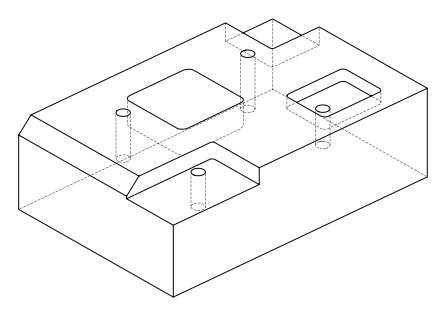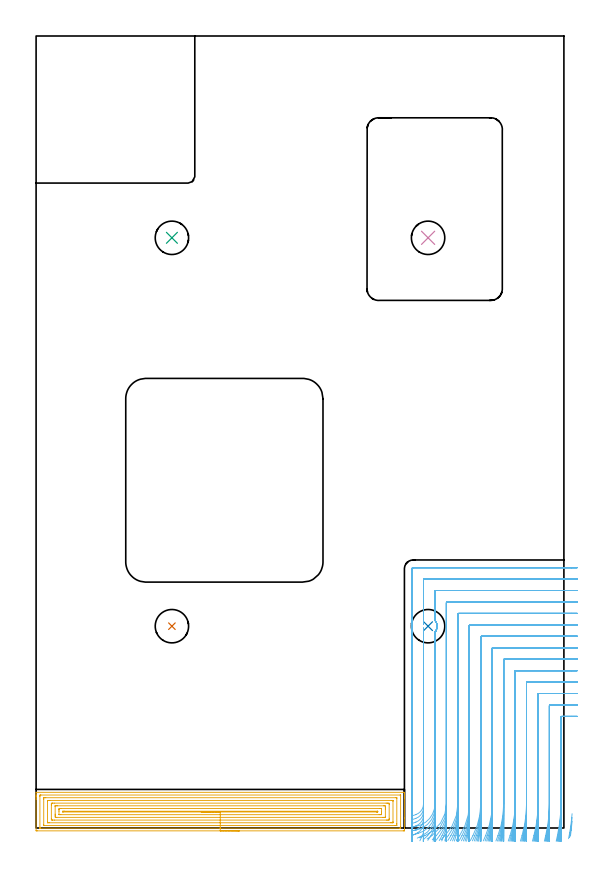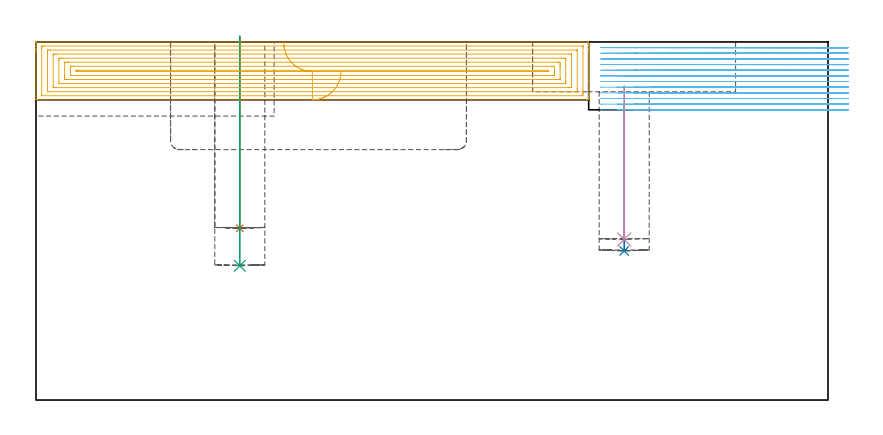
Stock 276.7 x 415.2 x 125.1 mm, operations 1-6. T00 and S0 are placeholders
(PLAN: 9 operations, 5 tool changes, 172.5 min)
(1 INDEXABLE_INSERT_DRILL_BLIND_HOLE_FROM_SOLID | STEP1POCKET | NXT0302_006 | 0.27 min | 15578 mm3)
(2 INDEXABLE_INSERT_DRILL_BLIND_HOLE_FROM_SOLID_1 | STEP1POCKET_1 | NXT0302_006 | 0.21 min | 17477 mm3)
(3 INDEXABLE_INSERT_DRILL_BLIND_HOLE_FROM_SOLID_2 | STEP1POCKET_2 | NXT0302_006 | 0.32 min | 18727 mm3)
(4 INDEXABLE_INSERT_DRILL_BLIND_HOLE_FROM_SOLID_3 | STEP1POCKET_3 | NXT0302_006 | 0.22 min | 16519 mm3)
(5 AREA_MILL | FG_CHAMFER_SURFACE | UGT0205_001 | 12.58 min | 41010 mm3)
(6 MILL_CORNER_NOTCH_RECTANGULAR | CORNER_NOTCH_RECTANGULAR | NXT0201_009 | Follow Part, ap 2, ae 75% | 55.9 min | 270981 mm3)
(7 MILL_CORNER_NOTCH_RECTANGULAR_1 | CORNER_NOTCH_RECTANGULAR_1 | NXT0201_008 | Follow Part, ap 1.5, ae 75% | 65.78 min | 166073 mm3)
(8 MILL_RECTANGULAR_POCKET | POCKET_RECTANGULAR_STRAIGHT | UGT0201_095 | Follow Part, ap 5, ae 75% | 16.07 min | 410668 mm3)
(9 MILL_RECTANGULAR_POCKET_1 | POCKET_RECTANGULAR_STRAIGHT_1 | NXT0201_009 | Follow Part, ap 2, ae 75% | 21.17 min | 113403 mm3)
(TOOL NXT0302_006 | Index. Insert Drill 17.5mm [880-D1750L25-05] | D17.5 PA176 FL88 Z2)
(TOOL UGT0205_001 | Chamfer Mill 20 x 3 x 45 deg. | D20 FL50 Z2)
(TOOL NXT0201_009 | ENDMILL 8mm [2P460-0800-NA 1630] | D8 FL26 Z6)
(TOOL NXT0201_008 | ENDMILL 6mm [2P460-0600-NA 1630] | D6 FL26 Z6)
(TOOL UGT0201_095 | End mill 20 mm | D20 R3 FL38 Z4)
(OP 1 INDEXABLE_INSERT_DRILL_BLIND_HOLE_FROM_SOLID)
G17 G21 G94 G90
T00 M6
G54
G17 G0 G90 X71.2 Y105.8 S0 M3
G43 Z135.1 H1
G94 G81 G98 Z60. F250. R127.1
G80
M5
M2
(OP 2 INDEXABLE_INSERT_DRILL_BLIND_HOLE_FROM_SOLID_1)
G17 G21 G94 G90
T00 M6
G54
G17 G0 G90 X205.5 Y105.8 S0 M3
G43 Z135.1 H1
G94 G81 G98 Z52.1 F250. R103.4
G80
M5
M2
(OP 3 INDEXABLE_INSERT_DRILL_BLIND_HOLE_FROM_SOLID_2)
G17 G21 G94 G90
T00 M6
G54
G17 G0 G90 X71.2 Y309.4 S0 M3
G43 Z135.1 H1
G94 G81 G98 Z46.9 F250. R127.1
G80
M5
M2
(OP 4 INDEXABLE_INSERT_DRILL_BLIND_HOLE_FROM_SOLID_3)
G17 G21 G94 G90
T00 M6
G54
G17 G0 G90 X205.5 Y309.4 S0 M3
G43 Z135.1 H1
G94 G81 G98 Z56.1 F250. R109.7
G80
M5
M2
(OP 5 AREA_MILL)
G17 G21 G94 G90
T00 M6
G54
G17 G0 G90 X106.55 Y-1.5 S1061 M3
G43 Z135.1 H0
Z114.9
G94 G1 X106.512 Z114.028 F250.
X106.398 Z113.164
X106.209 Z112.312
X105.947 Z111.48
X105.613 Z110.674
X105.21 Z109.9
X104.742 Z109.164
X104.21 Z108.472
X103.621 Z107.829
X102.978 Z107.24
X102.286 Z106.708
X101.55 Z106.24
X100.776 Z105.837
X99.97 Z105.503
X99.138 Z105.241
X98.286 Z105.052
X97.422 Z104.938
X96.55 Z104.9
X0.606
X0.14 Y-1.495 Z104.903
X0.01 Y-1.492 Z104.906
X0. Y-1.357 Z105.04
Y15.039 Z121.434
Y15.636 Z122.03
Y16.201 Z122.598
Y16.516 Z122.912
Y17.08 Z123.476
Y17.395 Z123.79
Y18.396 Z124.796
X0.01 Y18.694 Z125.093
X0.16 Y18.7 Z125.1
X192.94
X193.09 Y18.694 Z125.093
X193.1 Y18.395 Z124.795
Y18.026 Z124.425
Y17.395 Z123.79
Y16.201 Z122.598
Y15.636 Z122.03
Y5.223 Z111.62
Y-0.478 Z105.919
X193.095 Y-1.075 Z105.322
X193.09 Y-1.492 Z104.906
X192.92 Y-1.495 Z104.903
X192.494 Y-1.5 Z104.9
X96.55
Y-0.086 Z106.314
X2.279 Y-0.085 Z106.315
X2.032 Y-0.08 Z106.32
X2.01 Y-0.079 Z106.321
X2.005 Y-0.06 Z106.34
X2.001 Y-0.031 Z106.369
X2. Y-0.002 Z106.398
Y0.19 Z106.59
X2.001 Y16.516 Z122.916
X2.002 Y16.899 Z123.299
X2.011 Y17.279 Z123.679
X2.391 Y17.284 Z123.684
X2.503 Y17.285 Z123.685
X190.821
X191.068 Y17.28 Z123.68
X191.09 Y17.279 Z123.679
X191.095 Y17.26 Z123.66
X191.098 Y17.231 Z123.631
X191.1 Y17.202 Z123.602
Y17.01 Z123.41
X191.099 Y0.684 Z107.084
X191.098 Y0.301 Z106.701
X191.089 Y-0.079 Z106.321
X190.709 Y-0.084 Z106.316
X190.597 Y-0.085 Z106.315
X96.55 Y-0.086 Z106.314
Y1.328 Z107.728
X4.414 Y1.329 Z107.729
X4.176 Y1.33 Z107.73
X4.097 Y1.332 Z107.732
X4.036 Y1.335 Z107.735
X4.01 Y1.345 Z107.745
X4.007 Y1.39 Z107.79
X4.003 Y1.564 Z107.964
X4. Y1.737 Z108.137
Y14.93 Z121.33
X4.002 Y15.636 Z122.036
X4.004 Y15.806 Z122.206
X4.01 Y15.861 Z122.261
X4.058 Y15.864 Z122.264
X4.176 Y15.867 Z122.267
X4.831 Y15.871 Z122.271
X5.069
X188.686
X188.924 Y15.87 Z122.27
X189.003 Y15.868 Z122.268
X189.064 Y15.865 Z122.265
X189.09 Y15.855 Z122.255
X189.093 Y15.81 Z122.21
X189.097 Y15.636 Z122.036
X189.1 Y15.463 Z121.863
Y2.27 Z108.67
X189.098 Y1.564 Z107.964
X189.096 Y1.394 Z107.794
X189.091 Y1.339 Z107.739
X189.042 Y1.335 Z107.735
X188.924 Y1.333 Z107.733
X188.269 Y1.329 Z107.729
X188.031
X96.55 Y1.328 Z107.728
Y2.743 Z109.143
X6.854
X6.549 Y2.744 Z109.144
X6.126 Y2.748 Z109.148
X6.035 Y2.75 Z109.15
X6.01 Y2.759 Z109.159
X6.007 Y2.803 Z109.203
X6.004 Y2.899 Z109.299
X6. Y3.284 Z109.684
Y13.877 Z120.277
X6.004 Y14.298 Z120.698
X6.007 Y14.403 Z120.803
X6.01 Y14.449 Z120.849
X6.07 Y14.451 Z120.851
X6.268 Y14.455 Z120.855
X6.854 Y14.457 Z120.857
X7.158
X186.246
X186.551 Y14.456 Z120.856
X186.974 Y14.452 Z120.852
X187.065 Y14.45 Z120.85
X187.09 Y14.441 Z120.841
X187.093 Y14.397 Z120.797
X187.096 Y14.301 Z120.701
X187.1 Y13.916 Z120.316
Y3.323 Z109.723
X187.096 Y2.902 Z109.302
X187.093 Y2.797 Z109.197
X187.09 Y2.751 Z109.151
X187.03 Y2.749 Z109.149
X186.832 Y2.745 Z109.145
X186.246 Y2.743 Z109.143
X185.942
X96.55
Y4.157 Z110.557
X9.577
X8.683 Y4.158 Z110.558
X8.639 Y4.16 Z110.56
X8.01 Y4.202 Z110.602
X8.001 Y4.83 Z111.23
X8. Y12.118 Z118.518
X8.003 Y12.744 Z119.144
X8.01 Y12.998 Z119.398
X8.596 Y13.04 Z119.44
X8.639 Y13.041 Z119.441
X9.485 Y13.043 Z119.443
X183.523
X184.417 Y13.041 Z119.441
X184.461 Y13.04 Z119.44
X185.09 Y12.998 Z119.398
X185.099 Y12.37 Z118.77
X185.1 Y5.082 Z111.482
X185.097 Y4.456 Z110.856
X185.09 Y4.202 Z110.602
X184.504 Y4.16 Z110.56
X184.461 Y4.159 Z110.559
X183.615 Y4.157 Z110.557
X96.55
Y5.571 Z111.971
X10.819 Y5.572 Z111.972
X10.424 Y5.574 Z111.974
X10.037 Y5.578 Z111.978
X10.01 Y5.961 Z112.361
X10.002 Y6.377 Z112.777
X10. Y6.841 Z113.241
Y7.258 Z113.658
Y11.239 Z117.639
X10.001 Y11.447 Z117.847
X10.003 Y11.552 Z117.952
X10.007 Y11.603 Z118.003
X10.011 Y11.622 Z118.022
X10.032 Y11.624 Z118.024
X10.424 Y11.627 Z118.027
X10.92 Y11.629 Z118.029
X11.316
X182.281 Y11.628 Z118.028
X182.676 Y11.626 Z118.026
X183.063 Y11.622 Z118.022
X183.09 Y11.239 Z117.639
X183.098 Y10.823 Z117.223
X183.1 Y10.359 Z116.759
Y9.942 Z116.342
Y5.961 Z112.361
X183.099 Y5.753 Z112.153
X183.097 Y5.648 Z112.048
X183.093 Y5.597 Z111.997
X183.089 Y5.578 Z111.978
X183.068 Y5.576 Z111.976
X182.676 Y5.572 Z111.972
X182.18 Y5.571 Z111.971
X181.784
X96.55
Y6.985 Z113.385
X12.954 Y6.986 Z113.386
X12.209 Y6.99 Z113.39
X12.055 Y6.992 Z113.392
X12.008 Y7.002 Z113.402
X12.006 Y7.009 Z113.409
X12.002 Y7.045 Z113.445
X12. Y8.806 Z115.206
X12.001 Y9.48 Z115.88
X12.002 Y9.683 Z116.083
X12.01 Y9.89 Z116.29
X12.032 Y10.208 Z116.608
X12.209 Y10.211 Z116.611
X12.357 Y10.213 Z116.613
X13.101 Y10.214 Z116.614
X13.248 Y10.215 Z116.615
X180.146 Y10.214 Z116.614
X180.891 Y10.21 Z116.61
X181.045 Y10.208 Z116.608
X181.092 Y10.198 Z116.598
X181.094 Y10.191 Z116.591
X181.098 Y10.155 Z116.555
X181.1 Y8.394 Z114.794
X181.099 Y7.72 Z114.12
X181.098 Y7.517 Z113.917
X181.09 Y7.309 Z113.709
X181.068 Y6.992 Z113.392
X180.891 Y6.988 Z113.388
X180.743 Y6.987 Z113.387
X179.999 Y6.985 Z113.385
X179.852
X96.55
Y8.4 Z114.8
X14.085
X14.068 Y8.401 Z114.801
X14.021 Y8.406 Z114.806
X14. Y8.593 Z114.993
Y8.6 Z115.
X14.001 Y8.709 Z115.109
X14.004 Y8.763 Z115.163
X14.009 Y8.785 Z115.185
X14.074 Y8.793 Z115.193
X14.479 Y8.799 Z115.199
X14.683 Y8.8 Z115.2
X14.886
X179.015
X179.032 Y8.799 Z115.199
X179.079 Y8.794 Z115.194
X179.1 Y8.606 Z115.006
Y8.6 Z115.
X179.099 Y8.491 Z114.891
X179.096 Y8.437 Z114.837
X179.091 Y8.415 Z114.815
X179.026 Y8.407 Z114.807
X178.621 Y8.401 Z114.801
X178.417 Y8.4 Z114.8
X96.55
X95.678 Z114.838
X94.813 Z114.951
X93.962 Z115.14
X93.13 Z115.403
X92.324 Z115.736
X91.55 Z116.139
X90.814 Z116.608
X90.122 Z117.139
X89.479 Z117.728
X88.89 Z118.372
X88.358 Z119.064
X87.89 Z119.8
X87.487 Z120.573
X87.153 Z121.379
X86.891 Z122.211
X86.702 Z123.063
X86.588 Z123.928
X86.55 Z124.8
G0 Z135.1
M5
M2
(OP 6 MILL_CORNER_NOTCH_RECTANGULAR)
G17 G21 G94 G90
T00 M6
G54
G17 G0 G90 X280.992 Y7.485 S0 M3
G43 Z135.1 H1
Z123.125
G94 G1 X280.7 Y4.499 F250.
G2 X279.686 Y-2.662 R84. F500.
G1 X279.138 Y-5.611 F250.
G0 Z135.1
X283.7 Y58.5
Z123.125
G1 X280.7
X275.494 F500.
G3 X275.1 Y58.106 R0.4
G1 Y12.687
G2 X273.294 Y-4. R78.
G1 X272.652 Y-6.931 F250.
G0 Z135.1
X283.7 Y64.5
Z123.125
G1 X280.7
X269.495 F500.
G3 X269.1 Y64.105 R0.4
G1 Y12.687
G2 X267.14 Y-4. R72.
G1 X266.444 Y-6.918 F250.
G0 Z135.1
X283.7 Y70.5
Z123.125
G1 X280.7
X263.495 F500.
G3 X263.1 Y70.105 R0.4
G1 Y12.687
G2 X260.956 Y-4. R66.
G1 X260.197 Y-6.903 F250.
G0 Z135.1
X283.7 Y76.5
Z123.125
G1 X280.7
X257.495 F500.
G3 X257.1 Y76.105 R0.4
G1 Y12.687
G2 X254.733 Y-4. R60.
G1 X253.899 Y-6.882 F250.
G0 Z135.1
X283.7 Y82.5
Z123.125
G1 X280.7
X251.495 F500.
G3 X251.1 Y82.105 R0.4
G1 Y12.687
G2 X248.457 Y-4. R54.
G1 X247.53 Y-6.853 F250.
G0 Z135.1
X283.7 Y88.5
Z123.125
G1 X280.7
X245.496 F500.
G3 X245.1 Y88.104 R0.4
G1 Y12.687
G2 X242.106 Y-4. R48.
G1 X241.063 Y-6.813 F250.
G0 Z135.1
X283.7 Y94.5
Z123.125
G1 X280.7
X239.496 F500.
G3 X239.1 Y94.104 R0.4
G1 Y12.687
G2 X235.643 Y-4. R42.
G1 X234.451 Y-6.753 F250.
G0 Z135.1
X283.7 Y100.5
Z123.125
G1 X280.7
X233.496 F500.
G3 X233.1 Y100.104 R0.4
G1 Y12.687
G2 X228.999 Y-4. R36.
G1 X227.608 Y-6.658 F250.
G0 Z135.1
X283.7 Y106.5
Z123.125
G1 X280.7
X227.496 F500.
G3 X227.1 Y106.104 R0.4
G1 Y12.687
G2 X222.031 Y-4. R30.
G1 X220.362 Y-6.493 F250.
G0 Z135.1
X283.7 Y112.5
Z123.125
G1 X280.7
X221.496 F500.
G3 X221.1 Y112.104 R0.4
G1 Y12.687
G2 X214.35 Y-4. R24.
G1 X212.264 Y-6.156 F250.
G0 Z135.1
X283.7 Y118.5
Z123.125
G1 X280.7
X215.497 F500.
G3 X215.1 Y118.103 R0.4
G1 Y12.687
G2 X203.849 Y-4. R18.
G1 X201.068 Y-5.125 F250.
G0 Z135.1
X283.7 Y124.5
Z123.125
G1 X280.7
X209.497 F500.
G3 X209.1 Y124.103 R0.4
G1 Y108.893
G2 X210.24 Y105.575 R4.751
X210.112 Y104.685 R4.751
X209.52 Y103.272 R4.591
X209.182 Y102.804 R4.811
G1 X209.1 Y102.706
Y12.687
G2 X199.1 Y0.855 R12.
G1 X197.621 Y0.605 F250.
G0 Z135.1
X283.7 Y130.5
Z123.125
G1 X280.7
X203.497 F500.
G3 X203.1 Y130.103 R0.4
G1 Y109.892
Y106.892 F250.
G0 Z135.1
Y104.711
Z123.125
G1 Y101.711
Y12.687 F500.
G2 X199.1 Y7.03 R6.
G1 X197.686 Y6.53 F250.
G0 Z135.1
X283.7 Y136.5
Z123.125
G1 X280.7
X197.7 F500.
G3 X197.1 Y135.9 R0.6
G1 Y12.687
Y9.687 F250.
G0 Z135.1
X280.992 Y5.513
Z121.15
G1 X280.7 Y2.527
G2 X280.121 Y-2.073 R84.
G1 X279.664 Y-5.038
G0 Z135.1
X283.7 Y58.5
Z121.15
G1 X280.7
X275.494 F500.
G3 X275.1 Y58.106 R0.4
G1 Y10.715
G2 X273.699 Y-4. R78.
G1 X273.133 Y-6.946 F250.
G0 Z135.1
X283.7 Y64.5
Z121.15
G1 X280.7
X269.495 F500.
G3 X269.1 Y64.105 R0.4
G1 Y10.715
G2 X267.58 Y-4. R72.
G1 X266.967 Y-6.937 F250.
G0 Z135.1
X283.7 Y70.5
Z121.15
G1 X280.7
X263.495 F500.
G3 X263.1 Y70.105 R0.4
G1 Y10.715
G2 X261.439 Y-4. R66.
G1 X260.77 Y-6.924 F250.
G0 Z135.1
X283.7 Y76.5
Z121.15
G1 X280.7
X257.495 F500.
G3 X257.1 Y76.105 R0.4
G1 Y10.715
G2 X255.268 Y-4. R60.
G1 X254.532 Y-6.908 F250.
G0 Z135.1
X283.7 Y82.5
Z121.15
G1 X280.7
X251.495 F500.
G3 X251.1 Y82.105 R0.4
G1 Y10.715
G2 X249.056 Y-4. R54.
G1 X248.239 Y-6.886 F250.
G0 Z135.1
X283.7 Y88.5
Z121.15
G1 X280.7
X245.496 F500.
G3 X245.1 Y88.104 R0.4
G1 Y10.715
G2 X242.789 Y-4. R48.
G1 X241.869 Y-6.856 F250.
G0 Z135.1
X283.7 Y94.5
Z121.15
G1 X280.7
X239.496 F500.
G3 X239.1 Y94.104 R0.4
G1 Y10.715
G2 X236.438 Y-4. R42.
G1 X235.387 Y-6.81 F250.
G0 Z135.1
X283.7 Y100.5
Z121.15
G1 X280.7
X233.496 F500.
G3 X233.1 Y100.104 R0.4
G1 Y10.715
G2 X229.955 Y-4. R36.
G1 X228.729 Y-6.738 F250.
G0 Z135.1
X283.7 Y106.5
Z121.15
G1 X280.7
X227.496 F500.
G3 X227.1 Y106.104 R0.4
G1 Y10.715
G2 X223.243 Y-4. R30.
G1 X221.772 Y-6.614 F250.
G0 Z135.1
X283.7 Y112.5
Z121.15
G1 X280.7
X221.496 F500.
G3 X221.1 Y112.104 R0.4
G1 Y10.715
G2 X216.06 Y-4. R24.
G1 X214.22 Y-6.37 F250.
G0 Z135.1
X283.7 Y118.5
Z121.15
G1 X280.7
X215.497 F500.
G3 X215.1 Y118.103 R0.4
G1 Y10.715
G2 X207.467 Y-4. R18.
G1 X205.014 Y-5.728 F250.
G0 Z135.1
X283.7 Y124.5
Z121.15
G1 X280.7
X209.497 F500.
G3 X209.1 Y124.103 R0.4
G1 Y108.893
G2 X210.112 Y104.685 R4.751
G1 X209.964 Y104.182
X209.907 Y104.031
X209.819 Y103.828
X209.52 Y103.272
G2 X209.1 Y102.706 R4.811
G1 Y10.715
G2 X199.251 Y-1.091 R12.
G1 X197.775 Y-1.36 F250.
G0 Z135.1
X283.7 Y130.5
Z121.15
G1 X280.7
X203.497 F500.
G3 X203.1 Y130.103 R0.4
G1 Y109.892
Y106.892 F250.
G0 Z135.1
Y104.711
Z121.15
G1 Y101.711
Y10.715 F500.
G2 X199.1 Y5.058 R6.
G1 X197.686 Y4.558 F250.
G0 Z135.1
X283.7 Y136.5
Z121.15
G1 X280.7
X197.7 F500.
G3 X197.1 Y135.9 R0.6
G1 Y10.715
Y7.715 F250.
G0 Z135.1
X280.992 Y3.535
Z119.175
G1 X280.7 Y0.549
G2 X280.507 Y-1.228 R84.
G1 X280.151 Y-4.207
G0 Z135.1
X283.7 Y58.5
Z119.175
G1 X280.7
X275.494 F500.
G3 X275.1 Y58.106 R0.4
G1 Y8.737
G2 X274.053 Y-4. R78.
G1 X273.563 Y-6.96 F250.
G0 Z135.1
X283.7 Y64.5
Z119.175
G1 X280.7
X269.495 F500.
G3 X269.1 Y64.105 R0.4
G1 Y8.737
G2 X267.964 Y-4. R72.
G1 X267.434 Y-6.953 F250.
G0 Z135.1
X283.7 Y70.5
Z119.175
G1 X280.7
X263.495 F500.
G3 X263.1 Y70.105 R0.4
G1 Y8.737
G2 X261.859 Y-4. R66.
G1 X261.28 Y-6.944 F250.
G0 Z135.1
X283.7 Y76.5
Z119.175
G1 X280.7
X257.495 F500.
G3 X257.1 Y76.105 R0.4
G1 Y8.737
G2 X255.733 Y-4. R60.
G1 X255.096 Y-6.932 F250.
G0 Z135.1
X283.7 Y82.5
Z119.175
G1 X280.7
X251.495 F500.
G3 X251.1 Y82.105 R0.4
G1 Y8.737
G2 X249.576 Y-4. R54.
G1 X248.869 Y-6.915 F250.
G0 Z135.1
X283.7 Y88.5
Z119.175
G1 X280.7
X245.496 F500.
G3 X245.1 Y88.104 R0.4
G1 Y8.737
G2 X243.379 Y-4. R48.
G1 X242.583 Y-6.892 F250.
G0 Z135.1
X283.7 Y94.5
Z119.175
G1 X280.7
X239.496 F500.
G3 X239.1 Y94.104 R0.4
G1 Y8.737
G2 X237.122 Y-4. R42.
G1 X236.212 Y-6.859 F250.
G0 Z135.1
X283.7 Y100.5
Z119.175
G1 X280.7
X233.496 F500.
G3 X233.1 Y100.104 R0.4
G1 Y8.737
G2 X230.772 Y-4. R36.
G1 X229.71 Y-6.806 F250.
G0 Z135.1
X283.7 Y106.5
Z119.175
G1 X280.7
X227.496 F500.
G3 X227.1 Y106.104 R0.4
G1 Y8.737
G2 X224.262 Y-4. R30.
G1 X222.988 Y-6.716 F250.
G0 Z135.1
X283.7 Y112.5
Z119.175
G1 X280.7
X221.496 F500.
G3 X221.1 Y112.104 R0.4
G1 Y8.737
G2 X217.441 Y-4. R24.
G1 X215.849 Y-6.543 F250.
G0 Z135.1
X283.7 Y118.5
Z119.175
G1 X280.7
X215.497 F500.
G3 X215.1 Y118.103 R0.4
G1 Y8.737
G2 X209.819 Y-4. R18.
G1 X207.696 Y-6.12 F250.
G0 Z135.1
X283.7 Y124.5
Z119.175
G1 X280.7
X209.497 F500.
G3 X209.1 Y124.103 R0.4
G1 Y108.893
G2 X210.112 Y104.685 R4.751
G1 X209.964 Y104.182
X209.907 Y104.031
X209.819 Y103.828
X209.52 Y103.272
G2 X209.239 Y102.876 R4.811
X209.1 Y102.706 R4.81
G1 Y8.737
G2 X200.278 Y-2.835 R12.
G1 X197.385 Y-3.629 F250.
G0 Z135.1
X283.7 Y130.5
Z119.175
G1 X280.7
X203.497 F500.
G3 X203.1 Y130.103 R0.4
G1 Y109.892
Y106.892 F250.
G0 Z135.1
Y104.711
Z119.175
G1 Y101.711
Y8.737 F500.
G2 X199.1 Y3.08 R6.
G1 X197.686 Y2.58 F250.
G0 Z135.1
X283.7 Y136.5
Z119.175
G1 X280.7
X197.7 F500.
G3 X197.1 Y135.9 R0.6
G1 Y8.737
Y5.737 F250.
G0 Z135.1
X283.7 Y58.5
Z117.2
G1 X280.7
X275.494 F500.
G3 X275.1 Y58.106 R0.4
G1 Y6.759
G2 X274.354 Y-4. R78.
G1 X273.941 Y-6.971 F250.
G0 Z135.1
X283.7 Y64.5
Z117.2
G1 X280.7
X269.495 F500.
G3 X269.1 Y64.105 R0.4
G1 Y6.759
G2 X268.292 Y-4. R72.
G1 X267.843 Y-6.966 F250.
G0 Z135.1
X283.7 Y70.5
Z117.2
G1 X280.7
X263.495 F500.
G3 X263.1 Y70.105 R0.4
G1 Y6.759
G2 X262.217 Y-4. R66.
G1 X261.728 Y-6.96 F250.
G0 Z135.1
X283.7 Y76.5
Z117.2
G1 X280.7
X257.495 F500.
G3 X257.1 Y76.105 R0.4
G1 Y6.759
G2 X256.127 Y-4. R60.
G1 X255.589 Y-6.951 F250.
G0 Z135.1
X283.7 Y82.5
Z117.2
G1 X280.7
X251.495 F500.
G3 X251.1 Y82.105 R0.4
G1 Y6.759
G2 X250.017 Y-4. R54.
G1 X249.42 Y-6.94 F250.
G0 Z135.1
X283.7 Y88.5
Z117.2
G1 X280.7
X245.496 F500.
G3 X245.1 Y88.104 R0.4
G1 Y6.759
G2 X243.879 Y-4. R48.
G1 X243.206 Y-6.924 F250.
G0 Z135.1
X283.7 Y94.5
Z117.2
G1 X280.7
X239.496 F500.
G3 X239.1 Y94.104 R0.4
G1 Y6.759
G2 X237.698 Y-4. R42.
G1 X236.93 Y-6.9 F250.
G0 Z135.1
X283.7 Y100.5
Z117.2
G1 X280.7
X233.496 F500.
G3 X233.1 Y100.104 R0.4
G1 Y6.759
G2 X231.455 Y-4. R36.
G1 X230.558 Y-6.863 F250.
G0 Z135.1
X283.7 Y106.5
Z117.2
G1 X280.7
X227.496 F500.
G3 X227.1 Y106.104 R0.4
G1 Y6.759
G2 X225.104 Y-4. R30.
G1 X224.028 Y-6.8 F250.
G0 Z135.1
X283.7 Y112.5
Z117.2
G1 X280.7
X221.496 F500.
G3 X221.1 Y112.104 R0.4
G1 Y6.759
G2 X218.553 Y-4. R24.
G1 X217.208 Y-6.682 F250.
G0 Z135.1
X283.7 Y118.5
Z117.2
G1 X280.7
X215.497 F500.
G3 X215.1 Y118.103 R0.4
G1 Y6.759
G2 X211.53 Y-4. R18.
G1 X209.737 Y-6.405 F250.
G0 Z135.1
X283.7 Y124.5
Z117.2
G1 X280.7
X209.497 F500.
G3 X209.1 Y124.103 R0.4
G1 Y108.893
G2 X210.112 Y104.685 R4.751
G1 X209.964 Y104.182
X209.907 Y104.031
X209.819 Y103.828
X209.52 Y103.272
G2 X209.239 Y102.876 R4.811
X209.1 Y102.706 R4.81
G1 Y6.759
G2 X202.503 Y-3.955 R12.
G1 X199.825 Y-5.306 F250.
G0 Z135.1
X283.7 Y130.5
Z117.2
G1 X280.7
X203.497 F500.
G3 X203.1 Y130.103 R0.4
G1 Y109.892
Y106.892 F250.
G0 Z135.1
Y104.711
Z117.2
G1 Y101.711
Y6.759 F500.
G2 X199.1 Y1.102 R6.
G1 X197.685 Y0.602 F250.
G0 Z135.1
X283.7 Y136.5
Z117.2
G1 X280.7
X197.7 F500.
G3 X197.1 Y135.9 R0.6
G1 Y6.759
Y3.759 F250.
G0 Z135.1
X283.7 Y58.5
Z115.225
G1 X280.7
X275.494 F500.
G3 X275.1 Y58.106 R0.4
G1 Y4.792
G2 X274.603 Y-4. R78.
G1 X274.265 Y-6.981 F250.
G0 Z135.1
X283.7 Y64.5
Z115.225
G1 X280.7
X269.495 F500.
G3 X269.1 Y64.105 R0.4
G1 Y4.792
G2 X268.561 Y-4. R72.
G1 X268.195 Y-6.978 F250.
G0 Z135.1
X283.7 Y70.5
Z115.225
G1 X280.7
X263.495 F500.
G3 X263.1 Y70.105 R0.4
G1 Y4.792
G2 X262.512 Y-4. R66.
G1 X262.112 Y-6.973 F250.
G0 Z135.1
X283.7 Y76.5
Z115.225
G1 X280.7
X257.495 F500.
G3 X257.1 Y76.105 R0.4
G1 Y4.792
G2 X256.452 Y-4. R60.
G1 X256.013 Y-6.968 F250.
G0 Z135.1
X283.7 Y82.5
Z115.225
G1 X280.7
X251.495 F500.
G3 X251.1 Y82.105 R0.4
G1 Y4.792
G2 X250.379 Y-4. R54.
G1 X249.891 Y-6.96 F250.
G0 Z135.1
X283.7 Y88.5
Z115.225
G1 X280.7
X245.495 F500.
G3 X245.1 Y88.104 R0.4
G1 Y4.792
G2 X244.288 Y-4. R48.
G1 X243.738 Y-6.949 F250.
G0 Z135.1
X283.7 Y94.5
Z115.225
G1 X280.7
X239.496 F500.
G3 X239.1 Y94.104 R0.4
G1 Y4.792
G2 X238.169 Y-4. R42.
G1 X237.541 Y-6.934 F250.
G0 Z135.1
X283.7 Y100.5
Z115.225
G1 X280.7
X233.496 F500.
G3 X233.1 Y100.104 R0.4
G1 Y4.792
G2 X232.01 Y-4. R36.
G1 X231.277 Y-6.909 F250.
G0 Z135.1
X283.7 Y106.5
Z115.225
G1 X280.7
X227.496 F500.
G3 X227.1 Y106.104 R0.4
G1 Y4.792
G2 X225.783 Y-4. R30.
G1 X224.903 Y-6.868 F250.
G0 Z135.1
X283.7 Y112.5
Z115.225
G1 X280.7
X221.496 F500.
G3 X221.1 Y112.104 R0.4
G1 Y4.792
G2 X219.431 Y-4. R24.
G1 X218.332 Y-6.791 F250.
G0 Z135.1
X283.7 Y118.5
Z115.225
G1 X280.7
X215.497 F500.
G3 X215.1 Y118.103 R0.4
G1 Y4.792
G2 X212.807 Y-4. R18.
G1 X211.341 Y-6.618 F250.
G0 Z135.1
X283.7 Y124.5
Z115.225
G1 X280.7
X209.497 F500.
G3 X209.1 Y124.103 R0.4
G1 Y108.893
G2 X210.112 Y104.685 R4.751
G1 X209.964 Y104.182
X209.907 Y104.031
X209.819 Y103.828
X209.52 Y103.272
G2 X209.1 Y102.706 R4.811
G1 Y4.792
G2 X205.267 Y-4. R12.
G1 X203.069 Y-6.042 F250.
G0 Z135.1
X283.7 Y130.5
Z115.225
G1 X280.7
X203.497 F500.
G3 X203.1 Y130.103 R0.4
G1 Y109.892
Y106.892 F250.
G0 Z135.1
Y104.711
Z115.225
G1 Y101.711
Y4.792 F500.
G2 X199.187 Y-0.833 R6.
G1 X197.781 Y-1.355 F250.
G0 Z135.1
X283.7 Y136.5
Z115.225
G1 X280.7
X197.7 F500.
G3 X197.1 Y135.9 R0.6
G1 Y4.792
Y1.792 F250.
G0 Z135.1
X283.7 Y58.5
Z113.25
G1 X280.7
X275.494 F500.
G3 X275.1 Y58.106 R0.4
G1 Y2.733
G2 X274.809 Y-4. R78.
G1 X274.55 Y-6.989 F250.
G0 Z135.1
X283.7 Y64.5
Z113.25
G1 X280.7
X269.495 F500.
G3 X269.1 Y64.105 R0.4
G1 Y2.733
G2 X268.785 Y-4. R72.
G1 X268.504 Y-6.987 F250.
G0 Z135.1
X283.7 Y70.5
Z113.25
G1 X280.7
X263.495 F500.
G3 X263.1 Y70.105 R0.4
G1 Y2.733
G2 X262.756 Y-4. R66.
G1 X262.45 Y-6.984 F250.
G0 Z135.1
X283.7 Y76.5
Z113.25
G1 X280.7
X257.495 F500.
G3 X257.1 Y76.105 R0.4
G1 Y2.733
G2 X256.721 Y-4. R60.
G1 X256.384 Y-6.981 F250.
G0 Z135.1
X283.7 Y82.5
Z113.25
G1 X280.7
X251.495 F500.
G3 X251.1 Y82.105 R0.4
G1 Y2.733
G2 X250.679 Y-4. R54.
G1 X250.305 Y-6.977 F250.
G0 Z135.1
X283.7 Y88.5
Z113.25
G1 X280.7
X245.495 F500.
G3 X245.1 Y88.105 R0.4
G1 Y2.733
G2 X244.625 Y-4. R48.
G1 X244.205 Y-6.97 F250.
G0 Z135.1
X283.7 Y94.5
Z113.25
G1 X280.7
X239.496 F500.
G3 X239.1 Y94.104 R0.4
G1 Y2.733
G2 X238.557 Y-4. R42.
G1 X238.076 Y-6.961 F250.
G0 Z135.1
X283.7 Y100.5
Z113.25
G1 X280.7
X233.496 F500.
G3 X233.1 Y100.104 R0.4
G1 Y2.733
G2 X232.465 Y-4. R36.
G1 X231.904 Y-6.947 F250.
G0 Z135.1
X283.7 Y106.5
Z113.25
G1 X280.7
X227.496 F500.
G3 X227.1 Y106.104 R0.4
G1 Y2.733
G2 X226.335 Y-4. R30.
G1 X225.661 Y-6.923 F250.
G0 Z135.1
X283.7 Y112.5
Z113.25
G1 X280.7
X221.496 F500.
G3 X221.1 Y112.104 R0.4
G1 Y2.733
G2 X220.136 Y-4. R24.
G1 X219.295 Y-6.88 F250.
G0 Z135.1
X283.7 Y118.5
Z113.25
G1 X280.7
X215.497 F500.
G3 X215.1 Y118.103 R0.4
G1 Y2.733
G2 X213.793 Y-4. R18.
G1 X212.671 Y-6.782 F250.
G0 Z135.1
X283.7 Y124.5
Z113.25
G1 X280.7
X209.497 F500.
G3 X209.1 Y124.103 R0.4
G1 Y108.893
G2 X210.112 Y104.685 R4.751
G1 X209.964 Y104.182
X209.907 Y104.031
X209.819 Y103.828
X209.52 Y103.272
G2 X209.1 Y102.706 R4.811
G1 Y2.733
G2 X207.033 Y-4. R12.
G1 X205.35 Y-6.483 F250.
G0 Z135.1
X283.7 Y130.5
Z113.25
G1 X280.7
X203.497 F500.
G3 X203.1 Y130.103 R0.4
G1 Y109.892
Y106.892 F250.
G0 Z135.1
Y104.711
Z113.25
G1 Y101.711
Y2.733 F500.
G2 X199.82 Y-2.615 R6.
G1 X197.145 Y-3.975 F250.
G0 Z135.1
X283.7 Y136.5
Z113.25
G1 X280.7
X197.7 F500.
G3 X197.1 Y135.9 R0.6
G1 Y2.733
Y-0.267 F250.
G0 Z135.1
X283.7 Y58.5
Z111.275
G1 X280.7
X275.494 F500.
G3 X275.1 Y58.106 R0.4
G1 Y-1.392
G2 X275.056 Y-4. R78.
G1 X274.956 Y-6.998 F250.
G0 Z135.1
X283.7 Y64.5
Z111.275
G1 X280.7
X269.495 F500.
G3 X269.1 Y64.105 R0.4
G1 Y-1.392
G2 X269.053 Y-4. R72.
G1 X268.944 Y-6.998 F250.
G0 Z135.1
X283.7 Y70.5
Z111.275
G1 X280.7
X263.495 F500.
G3 X263.1 Y70.105 R0.4
G1 Y-1.392
G2 X263.048 Y-4. R66.
G1 X262.93 Y-6.998 F250.
G0 Z135.1
X283.7 Y76.5
Z111.275
G1 X280.7
X257.495 F500.
G3 X257.1 Y76.105 R0.4
G1 Y-1.392
G2 X257.043 Y-4. R60.
G1 X256.913 Y-6.997 F250.
G0 Z135.1
X283.7 Y82.5
Z111.275
G1 X280.7
X251.495 F500.
G3 X251.1 Y82.105 R0.4
G1 Y-1.392
G2 X251.037 Y-4. R54.
G1 X250.892 Y-6.997 F250.
G0 Z135.1
X283.7 Y88.5
Z111.275
G1 X280.7
X245.495 F500.
G3 X245.1 Y88.105 R0.4
G1 Y-1.392
G2 X245.029 Y-4. R48.
G1 X244.866 Y-6.996 F250.
G0 Z135.1
X283.7 Y94.5
Z111.275
G1 X280.7
X239.496 F500.
G3 X239.1 Y94.104 R0.4
G1 Y-1.392
G2 X239.019 Y-4. R42.
G1 X238.833 Y-6.994 F250.
G0 Z135.1
X283.7 Y100.5
Z111.275
G1 X280.7
X233.496 F500.
G3 X233.1 Y100.104 R0.4
G1 Y-1.392
G2 X233.005 Y-4. R36.
G1 X232.788 Y-6.992 F250.
G0 Z135.1
X283.7 Y106.5
Z111.275
G1 X280.7
X227.496 F500.
G3 X227.1 Y106.104 R0.4
G1 Y-1.392
G2 X226.986 Y-4. R30.
G1 X226.726 Y-6.989 F250.
G0 Z135.1
X283.7 Y112.5
Z111.275
G1 X280.7
X221.496 F500.
G3 X221.1 Y112.104 R0.4
G1 Y-1.392
G2 X220.958 Y-4. R24.
G1 X220.632 Y-6.982 F250.
G0 Z135.1
X283.7 Y118.5
Z111.275
G1 X280.7
X215.497 F500.
G3 X215.1 Y118.103 R0.4
G1 Y-1.392
G2 X214.91 Y-4. R18.
G1 X214.476 Y-6.968 F250.
G0 Z135.1
X283.7 Y124.5
Z111.275
G1 X280.7
X209.497 F500.
G3 X209.1 Y124.103 R0.4
G1 Y108.893
G2 X210.112 Y104.685 R4.751
G1 X209.964 Y104.182
X209.907 Y104.031
X209.819 Y103.828
X209.52 Y103.272
G2 X209.1 Y102.706 R4.811
G1 Y-1.392
G2 X208.813 Y-4. R12.
G1 X208.161 Y-6.928 F250.
G0 Z135.1
X283.7 Y130.5
Z111.275
G1 X280.7
X203.497 F500.
G3 X203.1 Y130.103 R0.4
G1 Y109.892
Y106.892 F250.
G0 Z135.1
Y104.711
Z111.275
G1 Y101.711
Y-1.392 F500.
G2 X202.504 Y-4. R6.
G1 X201.2 Y-6.702 F250.
G0 Z135.1
X283.7 Y136.5
Z111.275
G1 X280.7
X197.7 F500.
G3 X197.1 Y135.9 R0.6
G1 Y-1.392
Y-4.392 F250.
G0 Z135.1
X283.7 Y58.5
Z109.3
G1 X280.7
X275.494 F500.
G3 X275.1 Y58.106 R0.4
G1 Y-3.608
X275.099 Y-4.
X275.084 Y-7. F250.
G0 Z135.1
X283.7 Y64.5
Z109.3
G1 X280.7
X269.495 F500.
G3 X269.1 Y64.105 R0.4
G1 Y-3.608
G2 X269.099 Y-4. R72.
G1 X269.083 Y-7. F250.
G0 Z135.1
X283.7 Y70.5
Z109.3
G1 X280.7
X263.495 F500.
G3 X263.1 Y70.105 R0.4
G1 Y-3.608
G2 X263.099 Y-4. R66.
G1 X263.081 Y-7. F250.
G0 Z135.1
X283.7 Y76.5
Z109.3
G1 X280.7
X257.495 F500.
G3 X257.1 Y76.105 R0.4
G1 Y-3.608
G2 X257.099 Y-4. R60.
G1 X257.079 Y-7. F250.
G0 Z135.1
X283.7 Y82.5
Z109.3
G1 X280.7
X251.495 F500.
G3 X251.1 Y82.105 R0.4
G1 Y-3.608
G2 X251.099 Y-4. R54.
G1 X251.077 Y-7. F250.
G0 Z135.1
X283.7 Y88.5
Z109.3
G1 X280.7
X245.495 F500.
G3 X245.1 Y88.105 R0.4
G1 Y-3.608
G2 X245.098 Y-4. R48.
G1 X245.074 Y-7. F250.
G0 Z135.1
X283.7 Y94.5
Z109.3
G1 X280.7
X239.496 F500.
G3 X239.1 Y94.104 R0.4
G1 Y-3.608
G2 X239.098 Y-4. R42.
G1 X239.07 Y-7. F250.
G0 Z135.1
X283.7 Y100.5
Z109.3
G1 X280.7
X233.496 F500.
G3 X233.1 Y100.104 R0.4
G1 Y-3.608
G2 X233.098 Y-4. R36.
G1 X233.065 Y-7. F250.
G0 Z135.1
X283.7 Y106.5
Z109.3
G1 X280.7
X227.496 F500.
G3 X227.1 Y106.104 R0.4
G1 Y-3.608
G2 X227.097 Y-4. R30.
G1 X227.058 Y-7. F250.
G0 Z135.1
X283.7 Y112.5
Z109.3
G1 X280.7
X221.496 F500.
G3 X221.1 Y112.104 R0.4
G1 Y-3.608
G2 X221.097 Y-4. R24.
G1 X221.048 Y-7. F250.
G0 Z135.1
X283.7 Y118.5
Z109.3
G1 X280.7
X215.497 F500.
G3 X215.1 Y118.103 R0.4
G1 Y-3.608
G2 X215.096 Y-4. R18.
G1 X215.03 Y-6.999 F250.
G0 Z135.1
X283.7 Y124.5
Z109.3
G1 X280.7
X209.497 F500.
G3 X209.1 Y124.103 R0.4
G1 Y108.893
G2 X210.112 Y104.685 R4.751
G1 X209.964 Y104.182
X209.907 Y104.031
X209.819 Y103.828
X209.52 Y103.272
G2 X209.1 Y102.706 R4.811
G1 Y-3.608
G2 X209.094 Y-4. R12.
G1 X208.996 Y-6.998 F250.
G0 Z135.1
X283.7 Y130.5
Z109.3
G1 X280.7
X203.497 F500.
G3 X203.1 Y130.103 R0.4
G1 Y109.892
Y106.892 F250.
G0 Z135.1
Y104.711
Z109.3
G1 Y101.711
Y-3.608 F500.
G2 X203.087 Y-4. R6.
G1 X202.891 Y-6.994 F250.
G0 Z135.1
X283.7 Y136.5
Z109.3
G1 X280.7
X197.7 F500.
G3 X197.1 Y135.9 R0.6
G1 Y-3.608
Y-6.608 F250.
G0 Z135.1
X283.7 Y58.5
Z107.325
G1 X280.7
X275.494 F500.
G3 X275.1 Y58.106 R0.4
G1 Y-4.
Y-7. F250.
G0 Z135.1
X283.7 Y64.5
Z107.325
G1 X280.7
X269.495 F500.
G3 X269.1 Y64.105 R0.4
G1 Y-4.
Y-7. F250.
G0 Z135.1
X283.7 Y70.5
Z107.325
G1 X280.7
X263.495 F500.
G3 X263.1 Y70.105 R0.4
G1 Y-4.
Y-7. F250.
G0 Z135.1
X283.7 Y76.5
Z107.325
G1 X280.7
X257.495 F500.
G3 X257.1 Y76.105 R0.4
G1 Y-4.
Y-7. F250.
G0 Z135.1
X283.7 Y82.5
Z107.325
G1 X280.7
X251.495 F500.
G3 X251.1 Y82.105 R0.4
G1 Y-4.
Y-7. F250.
G0 Z135.1
X283.7 Y88.5
Z107.325
G1 X280.7
X245.495 F500.
G3 X245.1 Y88.105 R0.4
G1 Y-4.
Y-7. F250.
G0 Z135.1
X283.7 Y94.5
Z107.325
G1 X280.7
X239.496 F500.
G3 X239.1 Y94.104 R0.4
G1 Y-4.
Y-7. F250.
G0 Z135.1
X283.7 Y100.5
Z107.325
G1 X280.7
X233.496 F500.
G3 X233.1 Y100.104 R0.4
G1 Y-4.
Y-7. F250.
G0 Z135.1
X283.7 Y106.5
Z107.325
G1 X280.7
X227.496 F500.
G3 X227.1 Y106.104 R0.4
G1 Y-4.
Y-7. F250.
G0 Z135.1
X283.7 Y112.5
Z107.325
G1 X280.7
X221.496 F500.
G3 X221.1 Y112.104 R0.4
G1 Y-4.
Y-7. F250.
G0 Z135.1
X283.7 Y118.5
Z107.325
G1 X280.7
X215.497 F500.
G3 X215.1 Y118.103 R0.4
G1 Y-4.
Y-7. F250.
G0 Z135.1
X283.7 Y124.5
Z107.325
G1 X280.7
X209.497 F500.
G3 X209.1 Y124.103 R0.4
G1 Y108.893
G2 X210.112 Y104.685 R4.751
G1 X209.964 Y104.182
X209.907 Y104.031
X209.819 Y103.83
X209.514 Y103.263
G2 X209.246 Y102.884 R4.81
X209.1 Y102.706 R4.811
G1 Y-4.
Y-7. F250.
G0 Z135.1
X283.7 Y130.5
Z107.325
G1 X280.7
X203.497 F500.
G3 X203.1 Y130.103 R0.4
G1 Y109.892
Y106.892 F250.
G0 Z135.1
Y104.711
Z107.325
G1 Y101.711
Y-4. F500.
Y-7. F250.
G0 Z135.1
X283.7 Y136.5
Z107.325
G1 X280.7
X197.7 F500.
G3 X197.1 Y135.9 R0.6
G1 Y-4.
Y-7. F250.
G0 Z135.1
X283.7 Y58.5
Z105.35
G1 X280.7
X275.494 F500.
G3 X275.1 Y58.106 R0.4
G1 Y-4.
Y-7. F250.
G0 Z135.1
X283.7 Y64.5
Z105.35
G1 X280.7
X269.495 F500.
G3 X269.1 Y64.105 R0.4
G1 Y-4.
Y-7. F250.
G0 Z135.1
X283.7 Y70.5
Z105.35
G1 X280.7
X263.495 F500.
G3 X263.1 Y70.105 R0.4
G1 Y-4.
Y-7. F250.
G0 Z135.1
X283.7 Y76.5
Z105.35
G1 X280.7
X257.495 F500.
G3 X257.1 Y76.105 R0.4
G1 Y-4.
Y-7. F250.
G0 Z135.1
X283.7 Y82.5
Z105.35
G1 X280.7
X251.495 F500.
G3 X251.1 Y82.105 R0.4
G1 Y-4.
Y-7. F250.
G0 Z135.1
X283.7 Y88.5
Z105.35
G1 X280.7
X245.495 F500.
G3 X245.1 Y88.105 R0.4
G1 Y-4.
Y-7. F250.
G0 Z135.1
X283.7 Y94.5
Z105.35
G1 X280.7
X239.496 F500.
G3 X239.1 Y94.104 R0.4
G1 Y-4.
Y-7. F250.
G0 Z135.1
X283.7 Y100.5
Z105.35
G1 X280.7
X233.496 F500.
G3 X233.1 Y100.104 R0.4
G1 Y-4.
Y-7. F250.
G0 Z135.1
X283.7 Y106.5
Z105.35
G1 X280.7
X227.496 F500.
G3 X227.1 Y106.104 R0.4
G1 Y-4.
Y-7. F250.
G0 Z135.1
X283.7 Y112.5
Z105.35
G1 X280.7
X221.496 F500.
G3 X221.1 Y112.104 R0.4
G1 Y-4.
Y-7. F250.
G0 Z135.1
X283.7 Y118.5
Z105.35
G1 X280.7
X215.497 F500.
G3 X215.1 Y118.103 R0.4
G1 Y-4.
Y-7. F250.
G0 Z135.1
X283.7 Y124.5
Z105.35
G1 X280.7
X209.497 F500.
G3 X209.1 Y124.103 R0.4
G1 Y108.893
G2 X210.112 Y104.685 R4.751
G1 X209.964 Y104.182
X209.907 Y104.031
X209.819 Y103.83
X209.514 Y103.263
G2 X209.246 Y102.884 R4.81
X209.1 Y102.706 R4.811
G1 Y-4.
Y-7. F250.
G0 Z135.1
X283.7 Y130.5
Z105.35
G1 X280.7
X203.497 F500.
G3 X203.1 Y130.103 R0.4
G1 Y109.892
Y106.892 F250.
G0 Z135.1
Y104.711
Z105.35
G1 Y101.711
Y-4. F500.
Y-7. F250.
G0 Z135.1
X283.7 Y136.5
Z105.35
G1 X280.7
X197.7 F500.
G3 X197.1 Y135.9 R0.6
G1 Y-4.
Y-7. F250.
G0 Z135.1
X283.7 Y58.5
Z103.375
G1 X280.7
X275.494 F500.
G3 X275.1 Y58.106 R0.4
G1 Y-4.
Y-7. F250.
G0 Z135.1
X283.7 Y64.5
Z103.375
G1 X280.7
X269.494 F500.
G3 X269.1 Y64.105 R0.4
G1 Y-4.
Y-7. F250.
G0 Z135.1
X283.7 Y70.5
Z103.375
G1 X280.7
X263.495 F500.
G3 X263.1 Y70.105 R0.4
G1 Y-4.
Y-7. F250.
G0 Z135.1
X283.7 Y76.5
Z103.375
G1 X280.7
X257.495 F500.
G3 X257.1 Y76.105 R0.4
G1 Y-4.
Y-7. F250.
G0 Z135.1
X283.7 Y82.5
Z103.375
G1 X280.7
X251.495 F500.
G3 X251.1 Y82.105 R0.4
G1 Y-4.
Y-7. F250.
G0 Z135.1
X283.7 Y88.5
Z103.375
G1 X280.7
X245.495 F500.
G3 X245.1 Y88.105 R0.4
G1 Y-4.
Y-7. F250.
G0 Z135.1
X283.7 Y94.5
Z103.375
G1 X280.7
X239.496 F500.
G3 X239.1 Y94.104 R0.4
G1 Y-4.
Y-7. F250.
G0 Z135.1
X283.7 Y100.5
Z103.375
G1 X280.7
X233.496 F500.
G3 X233.1 Y100.104 R0.4
G1 Y-4.
Y-7. F250.
G0 Z135.1
X283.7 Y106.5
Z103.375
G1 X280.7
X227.496 F500.
G3 X227.1 Y106.104 R0.4
G1 Y-4.
Y-7. F250.
G0 Z135.1
X283.7 Y112.5
Z103.375
G1 X280.7
X221.496 F500.
G3 X221.1 Y112.104 R0.4
G1 Y-4.
Y-7. F250.
G0 Z135.1
X283.7 Y118.5
Z103.375
G1 X280.7
X215.497 F500.
G3 X215.1 Y118.103 R0.4
G1 Y-4.
Y-7. F250.
G0 Z135.1
X283.7 Y124.5
Z103.375
G1 X280.7
X209.497 F500.
G3 X209.1 Y124.103 R0.4
G1 Y108.893
G2 X210.112 Y104.685 R4.751
G1 X209.964 Y104.182
X209.907 Y104.031
X209.819 Y103.828
X209.52 Y103.272
G2 X209.1 Y102.706 R4.811
G1 Y-4.
Y-7. F250.
G0 Z135.1
X283.7 Y130.5
Z103.375
G1 X280.7
X203.497 F500.
G3 X203.1 Y130.103 R0.4
G1 Y109.892
Y106.892 F250.
G0 Z135.1
Y104.711
Z103.375
G1 Y101.711
Y-4. F500.
Y-7. F250.
G0 Z135.1
X283.7 Y136.5
Z103.375
G1 X280.7
X197.7 F500.
G3 X197.1 Y135.9 R0.6
G1 Y-4.
Y-7. F250.
G0 Z135.1
X283.7 Y58.5
Z101.4
G1 X280.7
X275.494 F500.
G3 X275.1 Y58.106 R0.4
G1 Y-4.
Y-7. F250.
G0 Z135.1
X283.7 Y64.5
Z101.4
G1 X280.7
X269.494 F500.
G3 X269.1 Y64.105 R0.4
G1 Y-4.
Y-7. F250.
G0 Z135.1
X283.7 Y70.5
Z101.4
G1 X280.7
X263.495 F500.
G3 X263.1 Y70.105 R0.4
G1 Y-4.
Y-7. F250.
G0 Z135.1
X283.7 Y76.5
Z101.4
G1 X280.7
X257.495 F500.
G3 X257.1 Y76.105 R0.4
G1 Y-4.
Y-7. F250.
G0 Z135.1
X283.7 Y82.5
Z101.4
G1 X280.7
X251.495 F500.
G3 X251.1 Y82.105 R0.4
G1 Y-4.
Y-7. F250.
G0 Z135.1
X283.7 Y88.5
Z101.4
G1 X280.7
X245.495 F500.
G3 X245.1 Y88.105 R0.4
G1 Y-4.
Y-7. F250.
G0 Z135.1
X283.7 Y94.5
Z101.4
G1 X280.7
X239.496 F500.
G3 X239.1 Y94.104 R0.4
G1 Y-4.
Y-7. F250.
G0 Z135.1
X283.7 Y100.5
Z101.4
G1 X280.7
X233.496 F500.
G3 X233.1 Y100.104 R0.4
G1 Y-4.
Y-7. F250.
G0 Z135.1
X283.7 Y106.5
Z101.4
G1 X280.7
X227.496 F500.
G3 X227.1 Y106.104 R0.4
G1 Y-4.
Y-7. F250.
G0 Z135.1
X283.7 Y112.5
Z101.4
G1 X280.7
X221.496 F500.
G3 X221.1 Y112.104 R0.4
G1 Y-4.
Y-7. F250.
G0 Z135.1
X283.7 Y118.5
Z101.4
G1 X280.7
X215.497 F500.
G3 X215.1 Y118.103 R0.4
G1 Y-4.
Y-7. F250.
G0 Z135.1
X283.7 Y124.5
Z101.4
G1 X280.7
X209.497 F500.
G3 X209.1 Y124.103 R0.4
G1 Y108.893
G2 X210.112 Y104.685 R4.751
G1 X209.964 Y104.182
X209.907 Y104.031
X209.819 Y103.828
X209.52 Y103.272
G2 X209.1 Y102.706 R4.811
G1 Y-4.
Y-7. F250.
G0 Z135.1
X283.7 Y130.5
Z101.4
G1 X280.7
X203.497 F500.
G3 X203.1 Y130.103 R0.4
G1 Y109.892
Y106.892 F250.
G0 Z135.1
Y104.711
Z101.4
G1 Y101.711
Y-4. F500.
Y-7. F250.
G0 Z135.1
X283.7 Y136.5
Z101.4
G1 X280.7
X197.7 F500.
G3 X197.1 Y135.9 R0.6
G1 Y-4.
Y-7. F250.
G0 Z135.1
M5
M2
